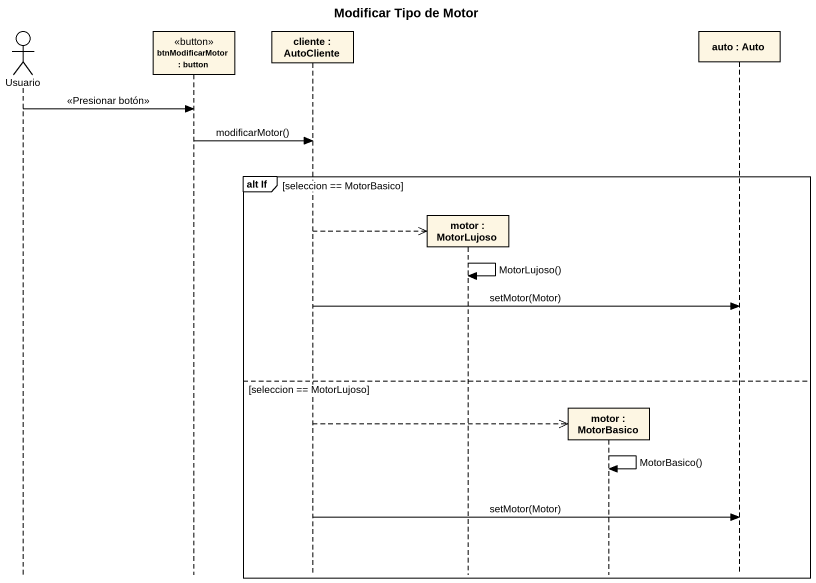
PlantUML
@startuml
title Modificar Tipo de Motor
hide footbox
actor Usuario
participant "btnModificarMotor : button" as btnModificarMotor <<button>>
participant "cliente : AutoCliente" as cliente
participant "motor : MotorLujoso" as motor
participant "motor : MotorBasico" as motor_2
participant "auto : Auto" as auto

Usuario -> btnModificarMotor : <<Presionar botón>>
btnModificarMotor -> cliente : modificarMotor()
group alt If [seleccion == MotorBasico]
  cliente -->> motor **
  motor -> motor : MotorLujoso()
  cliente -> auto : setMotor(Motor)
else seleccion == MotorLujoso
  cliente -->> motor_2 **
  motor_2 -> motor_2 : MotorBasico()
  cliente -> auto : setMotor(Motor)
end
@enduml
